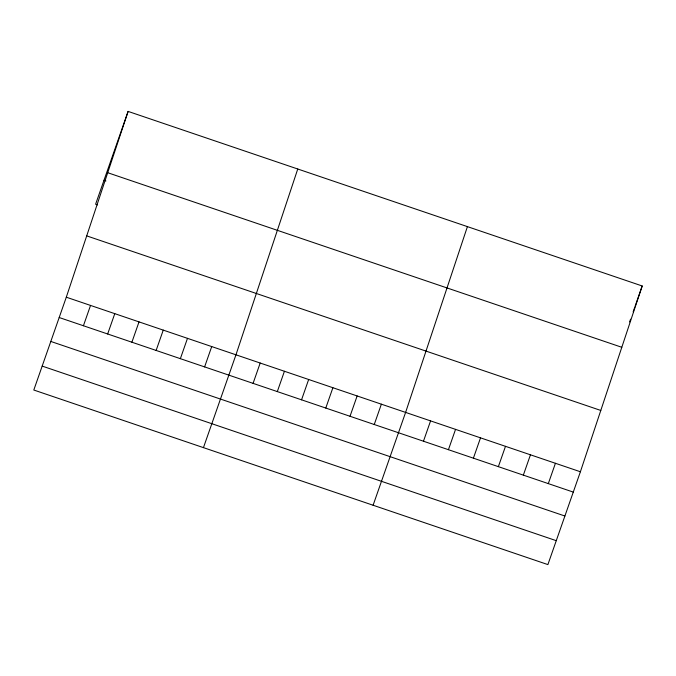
<?xml version="1.0" encoding="UTF-8"?>
<svg xmlns="http://www.w3.org/2000/svg" width="676" height="676" viewBox="0 0 676 676"><rect width="100%" height="100%" fill="white"/><g stroke="black" fill="none" stroke-linecap="round" stroke-linejoin="round"><path stroke-width="1.01" d="M66.307 297.195L128.11 111.405L642.2 285.973L580.397 471.763L547.89 564.595L33.8 390.027L66.307 297.195L580.397 471.763M297.761 169.008L235.958 354.807L203.451 447.639M467.412 226.621L405.608 412.411L373.101 505.242M128.11 111.405L95.603 204.236L97.538 204.896M83.427 325.748L90.542 305.425M107.661 333.978L114.776 313.656M131.896 342.208L139.019 321.886M156.131 350.438L163.254 330.116M180.365 358.669L187.489 338.346M204.608 366.899L211.723 346.577M253.077 383.36L260.192 363.037M277.312 391.59L284.427 371.268M301.547 399.82L308.662 379.49M325.781 408.05L332.896 387.72M350.016 416.281L357.139 395.95M374.25 424.511L381.374 404.18M423.463 441.217L430.578 420.894M448.433 449.692L455.548 429.37M473.403 458.176L480.518 437.854M498.373 466.651L505.487 446.329M523.342 475.135L530.457 454.804M548.312 483.61L555.427 463.288M629.601 321.945L630.573 319.182M633.15 311.822L634.764 307.217M635.085 306.296L642.2 285.973M107.721 172.718L621.802 347.287M103.986 180.306L105.921 180.965M86.705 235.882L600.795 410.45M59.192 317.526L573.282 492.094M50.81 341.448L564.899 516.016M42.182 366.096L556.263 540.673"/></g></svg>
